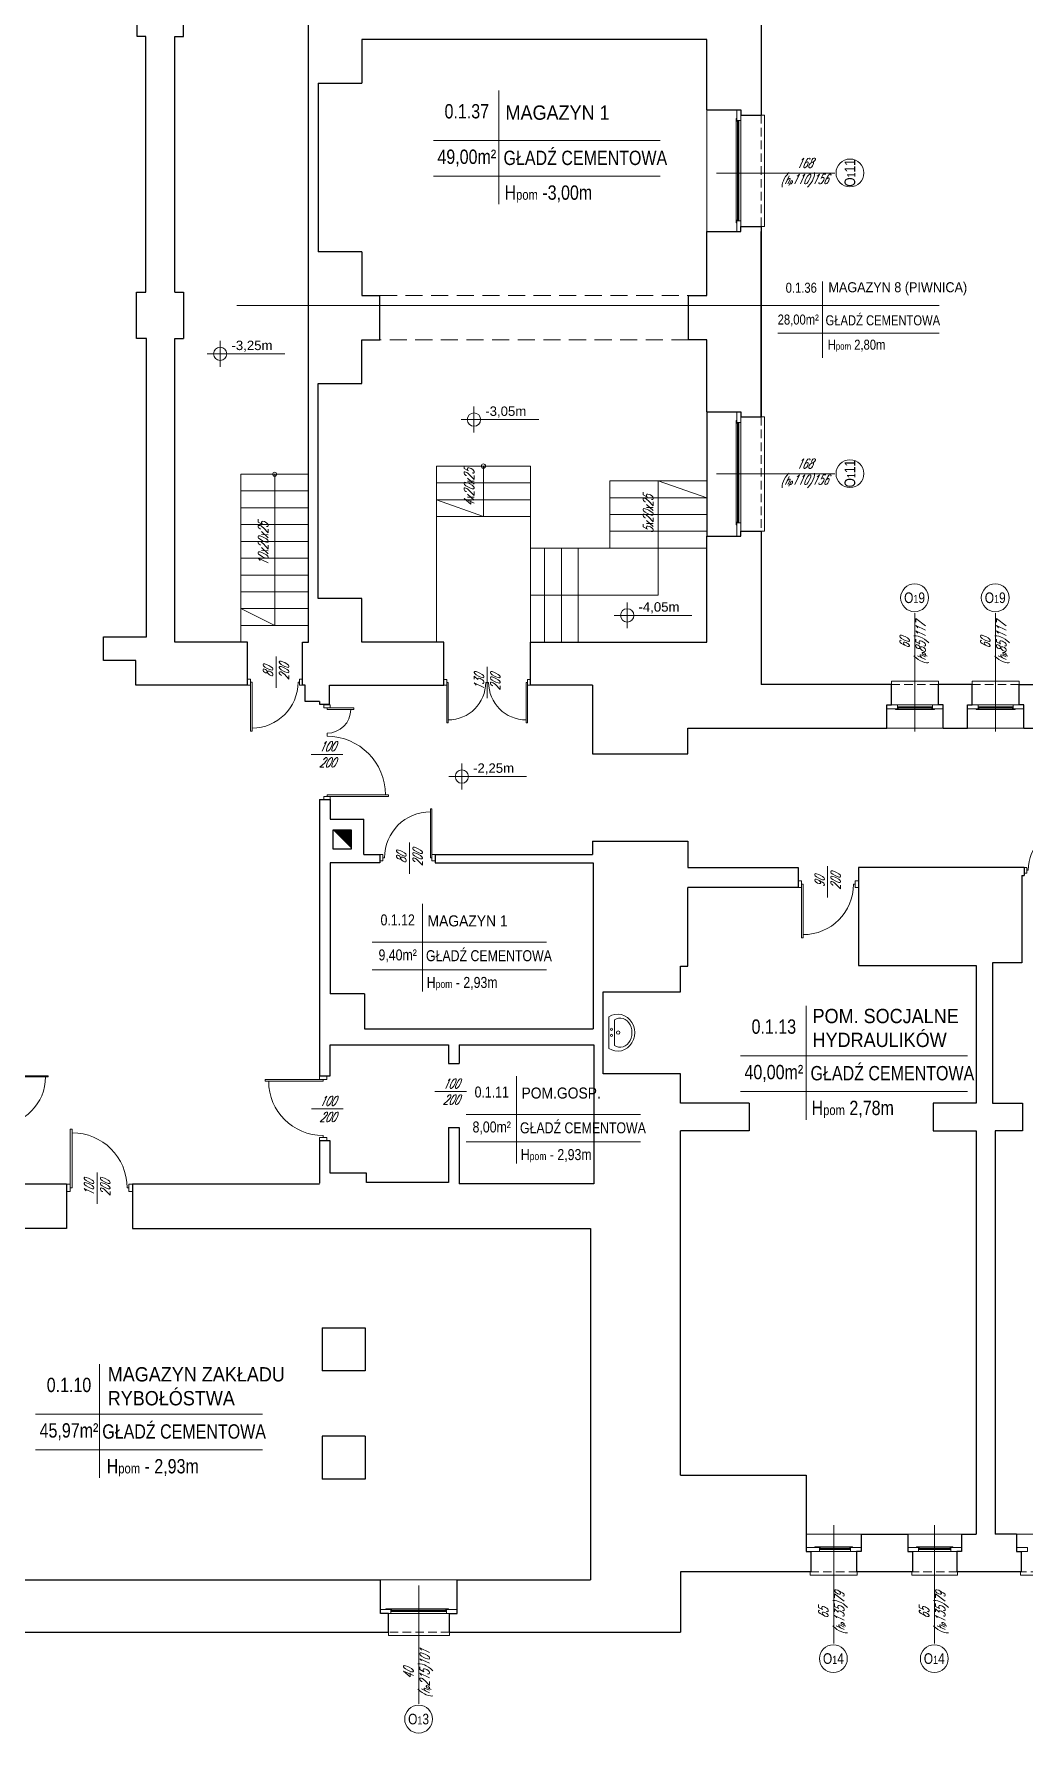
# Model space of a CAD drawing. Header units: millimetres. Extents: x -18485 to 40303, y -22087 to 35064.
# Drawn here: x 12829 to 14301, y 23370 to 25898 of the extents above; entities that cross this region are included whole.
import ezdxf
from ezdxf.enums import TextEntityAlignment as Align

# ---------------------------------------------------------------- set-up
doc = ezdxf.new("R2010")
doc.units = ezdxf.units.MM
doc.linetypes.add('DASHED', pattern=[19.05, 12.7, -6.35])
doc.layers.get('0').update_dxf_attribs({"lineweight": 25})
for name, color, linetype, lineweight in [('-01 parter niski - ściany', 2, 'Continuous', 25), ('01_ściany', 2, 'Continuous', 25), ('03-01_okna', 5, 'Continuous', 15), ('03_drzwi', 1, 'Continuous', 0), ('04-1_widok', 251, 'Continuous', 5), ('04-2_nad', 251, 'DASHED', 5), ('05-03_opis', 10, 'Continuous', 5), ('07_wyposażenie', 253, 'Continuous', 5), ('inw03-02_schody', 6, 'Continuous', 5)]:
    doc.layers.add(name, color=color, linetype=linetype, lineweight=lineweight)
doc.styles.add('arial', font='arial.ttf')
doc.styles.add('ariel', font='arial.ttf', dxfattribs={"width": 0.8})
doc.styles.add('ariel_wym', font='simplex.shx', dxfattribs={"width": 0.65, "oblique": 25})

# ---------------------------------------------------------------- blocks, each defined once
blk = doc.blocks.new('umywal04')
at = {"flags": 128}
for points in [[(0, 0), (-2.4, -4.4), (-3.7, -9.1), (-4.1, -13.9), (-3.5, -18.7), (-1.8, -23.4), (0.7, -27.6), (4.2, -31.3), (8.3, -34.4), (13, -36.6), (18.1, -38), (23.4, -38.5), (28.7, -38), (33.8, -36.6), (38.5, -34.4), (42.6, -31.3), (46.1, -27.6), (48.6, -23.4), (50.3, -18.7), (50.9, -13.9), (50.5, -9.1), (49.2, -4.4), (46.8, 0)], [(4.3, -8.4), (2.7, -11.4), (1.8, -14.6), (1.7, -17.9), (2.3, -21.2), (3.7, -24.3), (5.8, -27.2), (8.5, -29.6), (11.7, -31.6), (15.3, -33.1), (19.3, -34.1), (23.3, -34.4), (27.4, -34.1), (31.3, -33.1), (34.9, -31.6), (38.1, -29.6), (40.8, -27.2), (42.9, -24.3), (44.3, -21.2), (44.9, -17.9), (44.8, -14.6), (43.9, -11.4), (42.3, -8.4)]]:
    blk.add_lwpolyline(points, dxfattribs=at)
for points in [[(0, 0), (46.8, 0)], [(4.3, -8.4), (42.3, -8.4)]]:
    blk.add_lwpolyline(points)
for centre, radius in [((19.3, -4), 1.56), ((23.5, -13.9), 2.54), ((28.3, -4), 1.56)]:
    blk.add_circle(centre, radius)
blk = doc.blocks.new('kota rzutowa')
at = {"ltscale": 0.5}
for p, q in [((-20.6, 0), (102.8, 0)), ((0, -20.6), (0, 20.6))]:
    blk.add_line(p, q, dxfattribs=at)
blk.add_circle((0, 0), 10.6, dxfattribs=at)
at = {"ltscale": 0.5, "style": 'arial'}
blk.add_attdef('POZ._POSADKI_WYKOŃCZONWJ', text='', height=15, dxfattribs=at).set_placement((17.9, 1.4), align=Align.BOTTOM_LEFT)
blk.add_attdef('POZ._POSADZKI_KONSTRUKCJA', text='', height=15, dxfattribs=at).set_placement((17, -5), align=Align.TOP_LEFT)
blk = doc.blocks.new('*U71')
blk.add_line((0, -0.375), (0, -0.4))
blk.add_lwpolyline([(0, 0.4), (0, 0.375), (-0.8, 0.375), (-0.8, 0.4), (-0.05, 0.4), (0.05, 0.4), (0.05, 0.45), (-0.05, 0.45), (-0.05, 0.4)])
at = {"ltscale": 0.8}
blk.add_lwpolyline([(-0.05, -0.4), (-0.05, -0.45), (0.05, -0.45), (0.05, -0.4)], close=True, dxfattribs=at)
blk.add_arc((0, 0.375), 0.75, 180, 270)
blk = doc.blocks.new('*U73')
for p, q in [((0, -0.25), (0, -0.3)), ((0, -0.675), (0, -0.7))]:
    blk.add_line(p, q)
for points in [[(0, 0.7), (0, 0.675), (0.975, 0.675), (0.975, 0.7), (0.05, 0.7), (-0.05, 0.7), (-0.05, 0.75), (0.05, 0.75), (0.05, 0.7)], [(0, -0.7), (0, -0.675), (0.425, -0.675), (0.425, -0.7), (0.05, -0.7), (-0.05, -0.7), (-0.05, -0.75), (0.05, -0.75), (0.05, -0.7)]]:
    blk.add_lwpolyline(points)
for centre, radius, start, end in [((0, 0.675), 0.925, 270, 0), ((0, -0.675), 0.375, 0, 90)]:
    blk.add_arc(centre, radius, start, end)
blk = doc.blocks.new('*U68')
blk.add_line((0, 0.375), (0, 0.4))
at = {"ltscale": 0.8}
blk.add_lwpolyline([(-0.05, 0.4), (-0.05, 0.45), (0.05, 0.45), (0.05, 0.4)], close=True, dxfattribs=at)
blk.add_lwpolyline([(0, -0.4), (0, -0.375), (-0.8, -0.375), (-0.8, -0.4), (-0.05, -0.4), (0.05, -0.4), (0.05, -0.45), (-0.05, -0.45), (-0.05, -0.4)])
blk.add_arc((0, -0.375), 0.75, 90, 180)
blk = doc.blocks.new('*U72')
for p, q in [((0, 0.675), (0, 0.7)), ((0, 0.25), (0, 0.3))]:
    blk.add_line(p, q)
for points in [[(0, 0.7), (0, 0.675), (0.425, 0.675), (0.425, 0.7), (0.05, 0.7), (-0.05, 0.7), (-0.05, 0.75), (0.05, 0.75), (0.05, 0.7)], [(0, -0.7), (0, -0.675), (0.975, -0.675), (0.975, -0.7), (0.05, -0.7), (-0.05, -0.7), (-0.05, -0.75), (0.05, -0.75), (0.05, -0.7)]]:
    blk.add_lwpolyline(points)
for centre, radius, start, end in [((0, 0.675), 0.375, 270, 360), ((0, -0.675), 0.925, 360, 90)]:
    blk.add_arc(centre, radius, start, end)
blk = doc.blocks.new('*U74')
blk.add_line((0, -0.375), (0, -0.4))
blk.add_lwpolyline([(0, 0.4), (0, 0.375), (0.8, 0.375), (0.8, 0.4), (0.05, 0.4), (-0.05, 0.4), (-0.05, 0.45), (0.05, 0.45), (0.05, 0.4)])
at = {"ltscale": 0.8}
blk.add_lwpolyline([(0.05, -0.4), (0.05, -0.45), (-0.05, -0.45), (-0.05, -0.4)], close=True, dxfattribs=at)
blk.add_arc((0, 0.375), 0.75, 270, 360)
blk = doc.blocks.new('*U57')
for p, q in [((0, -0.025), (0, 0.025)), ((0, -0.675), (0, -0.7))]:
    blk.add_line(p, q)
for points in [[(0, 0.7), (0, 0.675), (0.7, 0.675), (0.7, 0.7), (0.05, 0.7), (-0.05, 0.7), (-0.05, 0.75), (0.05, 0.75), (0.05, 0.7)], [(0, -0.7), (0, -0.675), (0.7, -0.675), (0.7, -0.7), (0.05, -0.7), (-0.05, -0.7), (-0.05, -0.75), (0.05, -0.75), (0.05, -0.7)]]:
    blk.add_lwpolyline(points)
for centre, start, end in [((0, 0.675), 270, 0), ((0, -0.675), 0, 90)]:
    blk.add_arc(centre, 0.65, start, end)

msp = doc.modelspace()

# ---------------------------------------------------------------- hatches: boundary and pattern name
at = {"layer": '01_ściany'}
msp.add_hatch(color=256, dxfattribs=at).paths.add_polyline_path([(13300.9, 24685.7), (13300.9, 24713.7), (13272.9, 24713.7)])

# ---------------------------------------------------------------- linework, layer by layer
at = {"layer": '-01 parter niski - ściany'}
for p, q in [((13237.1, 24993.1), (13237.1, 26402.1)), ((13910.1, 26343.5), (13910.1, 25777.5)), ((12982.1, 25894.1), (12982.1, 25962.1)), ((13051.1, 25894.1), (13051.1, 25962.1)), ((12995.1, 25894.1), (12982.1, 25894.1)), ((12995.1, 25514.1), (12995.1, 25894.1)), ((13038.1, 25514.1), (13038.1, 25894.1)), ((13038.1, 25894.1), (13051.1, 25894.1)), ((13829.1, 25890), (13316.1, 25890)), ((13316.1, 25890), (13316.1, 25825.1)), ((13829.1, 25785.1), (13829.1, 25890)), ((13251.1, 25825.1), (13316.1, 25825.1)), ((13251.1, 25825.1), (13251.1, 25574.1)), ((13829.1, 25785.1), (13880.1, 25785.1)), ((13880.1, 25785.1), (13880.1, 25777.5)), ((13880.1, 25777.5), (13910.1, 25777.5)), ((13880.1, 25604.1), (13880.1, 25611.7)), ((13880.1, 25611.7), (13910.1, 25611.7)), ((13910.1, 25611.7), (13910.1, 25328.4)), ((13829.1, 25509.1), (13829.1, 25604.1)), ((13829.1, 25604.1), (13880.1, 25604.1)), ((13910.1, 25328.4), (13910.1, 25604.1)), ((13316.1, 25574.1), (13251.1, 25574.1)), ((13316.1, 25574.1), (13316.1, 25509.1)), ((12981.1, 25445.1), (12981.1, 25514.1)), ((12981.1, 25514.1), (12995.1, 25514.1)), ((13038.1, 25514.1), (13051.1, 25514.1)), ((13051.1, 25514.1), (13051.1, 25445.1)), ((13316.1, 25509.1), (13343.1, 25509.1)), ((13343.1, 25443.1), (13343.1, 25509.1)), ((13802.1, 25443.1), (13802.1, 25509.1)), ((13802.1, 25509.1), (13829.1, 25509.1)), ((12996.1, 25445.1), (12981.1, 25445.1)), ((12996.1, 25001.1), (12996.1, 25445.1)), ((13038.1, 24993.1), (13038.1, 25445.1)), ((13038.1, 25445.1), (13051.1, 25445.1)), ((13316.1, 25378.1), (13316.1, 25443.1)), ((13316.1, 25443.1), (13343.1, 25443.1)), ((13829.1, 25443.1), (13802.1, 25443.1)), ((13829.1, 25336.1), (13829.1, 25443.1)), ((13251.1, 25058.1), (13251.1, 25378.1)), ((13251.1, 25378.1), (13316.1, 25378.1)), ((13829.1, 25336.1), (13829.1, 25151.1)), ((13829.1, 25336.1), (13880.1, 25336.1)), ((13880.1, 25336.1), (13880.1, 25328.4)), ((13880.1, 25328.4), (13910.1, 25328.4)), ((13880.1, 25150.8), (13880.1, 25158.4)), ((13880.1, 25158.4), (13910.1, 25158.4)), ((13910.1, 25158.4), (13910.1, 24930.1)), ((13829.1, 24993.1), (13829.1, 25151.1)), ((13829.1, 25150.8), (13880.1, 25150.8)), ((13316.1, 25058.1), (13251.1, 25058.1)), ((13316.1, 24993.1), (13316.1, 25058.1)), ((12932.1, 24966.1), (12932.1, 25001.1)), ((12932.1, 25001.1), (12996.1, 25001.1)), ((13146.1, 24993.1), (13038.1, 24993.1)), ((13146.1, 24993.1), (13136.1, 24993.1)), ((13146.1, 24929.1), (13146.1, 24993.1)), ((13228.1, 24929.1), (13228.1, 24993.1)), ((13228.1, 24993.1), (13237.1, 24993.1)), ((13438.1, 24993.1), (13316.1, 24993.1)), ((13438.1, 24929.1), (13438.1, 24993.1)), ((13567.1, 24929.1), (13567.1, 24993.1)), ((13567.1, 24993.1), (13829.1, 24993.1)), ((12980.1, 24966.1), (12932.1, 24966.1)), ((12980.1, 24929.1), (12980.1, 24966.1)), ((13146.1, 24929.1), (12980.1, 24929.1)), ((13232.1, 24929.1), (13228.1, 24929.1)), ((13232.1, 24905.1), (13232.1, 24929.1)), ((13268.1, 24901.1), (13268.1, 24929.1)), ((13268.1, 24929.1), (13438.1, 24929.1)), ((13659.1, 24929.1), (13567.1, 24929.1)), ((13659.1, 24929.1), (13659.1, 24827.1)), ((14103.9, 24930.1), (13910.1, 24930.1)), ((14103.9, 24900.1), (14103.9, 24930.1)), ((14173.9, 24900.1), (14173.9, 24930.1)), ((14223.9, 24930.1), (14173.9, 24930.1)), ((14223.9, 24900.1), (14223.9, 24930.1)), ((14293.9, 24900.1), (14293.9, 24930.1)), ((14293.9, 24930.1), (14886.9, 24930.1)), ((13253.1, 24905.1), (13232.1, 24905.1)), ((13253.1, 24905.1), (13253.1, 24901.1)), ((13253.1, 24901.1), (13268.1, 24901.1)), ((14096.9, 24865.1), (14096.9, 24900.1)), ((14096.9, 24900.1), (14103.9, 24900.1)), ((14180.9, 24900.1), (14173.9, 24900.1)), ((14180.9, 24865.1), (14180.9, 24900.1)), ((14216.9, 24865.1), (14216.9, 24900.1)), ((14216.9, 24900.1), (14223.9, 24900.1)), ((14300.9, 24900.1), (14293.9, 24900.1)), ((14300.9, 24865.1), (14300.9, 24900.1)), ((13801.1, 24827.1), (13801.1, 24865.1)), ((13801.1, 24865.1), (14096.9, 24865.1)), ((14180.9, 24865.1), (14216.9, 24865.1)), ((14300.9, 24865.1), (14580.9, 24865.1)), ((13659.1, 24827.1), (13801.1, 24827.1)), ((13253.1, 24759.1), (13253.1, 24348.1)), ((13253.1, 24759.1), (13269.1, 24759.1)), ((13269.1, 24759.1), (13269.1, 24730.1)), ((13269.1, 24730.1), (13319.1, 24730.1)), ((13319.1, 24677.1), (13319.1, 24730.1)), ((13659.1, 24697.1), (13801.1, 24697.1)), ((13659.1, 24697.1), (13659.1, 24677.1)), ((13801.1, 24697.1), (13801.1, 24658.1)), ((13319.1, 24677.1), (13343.1, 24677.1)), ((13343.1, 24677.1), (13343.1, 24665.1)), ((13425.1, 24677.1), (13659.1, 24677.1)), ((13425.1, 24677.1), (13425.1, 24665.1)), ((13269.1, 24665.1), (13269.1, 24470.1)), ((13320.1, 24665.1), (13269.1, 24665.1)), ((13343.1, 24665.1), (13320.1, 24665.1)), ((13425.1, 24665.1), (13660.1, 24665.1)), ((13660.1, 24665.1), (13660.1, 24418.1)), ((13801.1, 24658.1), (13965.1, 24658.1)), ((13965.1, 24658.1), (13965.1, 24628.1)), ((14301.1, 24658.1), (14055.1, 24658.1)), ((14055.1, 24658.1), (14055.1, 24512.1)), ((14298.1, 24646.1), (14298.1, 24516.1)), ((14298.1, 24646.1), (14301.1, 24646.1)), ((14301.1, 24658.1), (14301.1, 24646.1)), ((13801.1, 24511.1), (13801.1, 24628.1)), ((13965.1, 24628.1), (13801.1, 24628.1)), ((13790.1, 24473.1), (13790.1, 24511.1)), ((13790.1, 24511.1), (13801.1, 24511.1)), ((14055.1, 24512.1), (14230.1, 24512.1)), ((14230.1, 24512.1), (14230.1, 24307.1)), ((14298.1, 24516.1), (14254.1, 24516.1)), ((14254.1, 24516.1), (14254.1, 24307.1)), ((13320.1, 24470.1), (13269.1, 24470.1)), ((13320.1, 24470.1), (13320.1, 24418.1)), ((13675.1, 24351.1), (13675.1, 24473.1)), ((13675.1, 24473.1), (13790.1, 24473.1)), ((13269.1, 24348.1), (13269.1, 24394.1)), ((13269.1, 24394.1), (13445.1, 24394.1)), ((13320.1, 24418.1), (13660.1, 24418.1)), ((13445.1, 24394.1), (13445.1, 24366.1)), ((13461.1, 24394.1), (13461.1, 24366.1)), ((13461.1, 24394.1), (13661.1, 24394.1)), ((13661.1, 24394.1), (13661.1, 24187.1)), ((13253.1, 24348.1), (13269.1, 24348.1)), ((13445.1, 24366.1), (13461.1, 24366.1)), ((13790.1, 24351.1), (13675.1, 24351.1)), ((13790.1, 24307.1), (13790.1, 24351.1)), ((13892.1, 24307.1), (13790.1, 24307.1)), ((13892.1, 24307.1), (13892.1, 24266.1)), ((14230.1, 24307.1), (14166.1, 24307.1)), ((14166.1, 24307.1), (14166.1, 24266.1)), ((14254.1, 24307.1), (14299.1, 24307.1)), ((14299.1, 24307.1), (14299.1, 24266.1)), ((13445.1, 24271.1), (13461.1, 24271.1)), ((13445.1, 24271.1), (13445.1, 24189.1)), ((13461.1, 24271.1), (13461.1, 24187.1)), ((13269.1, 24251.1), (13253.1, 24251.1)), ((13253.1, 24251.1), (13253.1, 24188.1)), ((13269.1, 24203.1), (13269.1, 24251.1)), ((13892.1, 24266.1), (13790.1, 24266.1)), ((13790.1, 23754.1), (13790.1, 24266.1)), ((14166.1, 24266.1), (14230.1, 24266.1)), ((14230.1, 24266.1), (14230.1, 23666.1)), ((14299.1, 24266.1), (14258.1, 24266.1)), ((14258.1, 24266.1), (14258.1, 23666.1)), ((13323.1, 24203.1), (13269.1, 24203.1)), ((13323.1, 24189.1), (13323.1, 24203.1)), ((12778.1, 24187.1), (12877.1, 24187.1)), ((12877.1, 24187.1), (12877.1, 24121.1)), ((12975.1, 24187.1), (13253.1, 24187.1)), ((12975.1, 24187.1), (12975.1, 24121.1)), ((13445.1, 24189.1), (13323.1, 24189.1)), ((13661.1, 24187.1), (13461.1, 24187.1)), ((12877.1, 24121.1), (12777.1, 24121.1)), ((12975.1, 24121.1), (13656.1, 24121.1)), ((13656.1, 24121.1), (13656.1, 23598.1)), ((13257.1, 23973.1), (13321.1, 23973.1)), ((13257.1, 23973.1), (13257.1, 23909.1)), ((13257.1, 23973.1), (13321.1, 23973.1)), ((13321.1, 23973.1), (13321.1, 23909.1)), ((13321.1, 23909.1), (13257.1, 23909.1)), ((13321.1, 23812.1), (13257.1, 23812.1)), ((13257.1, 23812.1), (13257.1, 23748.1)), ((13321.1, 23812.1), (13321.1, 23748.1)), ((13321.1, 23748.1), (13257.1, 23748.1)), ((13790.1, 23754.1), (13977.1, 23754.1)), ((13977.1, 23754.1), (13977.1, 23664.1)), ((13977.1, 23666.1), (13977.1, 23640.1)), ((14059.1, 23666.1), (14128.1, 23666.1)), ((14059.1, 23666.1), (14059.1, 23640.1)), ((14128.1, 23666.1), (14128.1, 23640.1)), ((14208.1, 23666.1), (14230.1, 23666.1)), ((14208.1, 23666.1), (14208.1, 23640.1)), ((14290.1, 23666.1), (14258.1, 23666.1)), ((14290.1, 23666.1), (14290.1, 23640.1)), ((13977.1, 23640.1), (13984.1, 23640.1)), ((13984.1, 23640.1), (13984.1, 23610.1)), ((14052.1, 23640.1), (14052.1, 23610.1)), ((14059.1, 23640.1), (14052.1, 23640.1)), ((14128.1, 23640.1), (14135.1, 23640.1)), ((14135.1, 23640.1), (14135.1, 23610.1)), ((14201.1, 23640.1), (14201.1, 23610.1)), ((14208.1, 23640.1), (14201.1, 23640.1)), ((14290.1, 23640.1), (14297.1, 23640.1)), ((14297.1, 23640.1), (14297.1, 23610.1)), ((13984.1, 23610.1), (13790.1, 23610.1)), ((13790.1, 23610.1), (13790.1, 23520.1)), ((14135.1, 23610.1), (14052.1, 23610.1)), ((14297.1, 23610.1), (14201.1, 23610.1)), ((12779.1, 23598.1), (13344.1, 23598.1)), ((13344.1, 23548.1), (13344.1, 23598.1)), ((13458.1, 23598.1), (13656.1, 23598.1)), ((13458.1, 23548.1), (13458.1, 23598.1)), ((13355.6, 23548.1), (13344.1, 23548.1)), ((13355.6, 23520.1), (13355.6, 23548.1)), ((13446.6, 23520.1), (13446.6, 23548.1)), ((13446.6, 23548.1), (13458.1, 23548.1)), ((12689.6, 23520.1), (13355.6, 23520.1)), ((13446.6, 23520.1), (13790.1, 23520.1))]:
    msp.add_line(p, q, dxfattribs=at)
at = {"layer": '01_ściany'}
msp.add_lwpolyline([(13300.9, 24713.7), (13272.9, 24713.7), (13272.9, 24685.7), (13300.9, 24685.7)], close=True, dxfattribs=at)
at = {"layer": '03-01_okna', "linetype": 'Continuous', "lineweight": 0}
for p, q in [((13873.1, 25768.1), (13877.1, 25768.1)), ((13875.1, 25768.1), (13875.1, 25621.1)), ((13875.6, 25768.1), (13875.6, 25621.1)), ((13877.1, 25769.1), (13877.1, 25620.1)), ((13880.1, 25620.1), (13880.1, 25769.1)), ((13910.1, 25777.5), (13915.1, 25777.5)), ((13915.1, 25777.5), (13915.1, 25611.7)), ((13873.1, 25621.1), (13877.1, 25621.1)), ((13910.1, 25611.7), (13915.1, 25611.7)), ((13873.1, 25319.1), (13877.1, 25319.1)), ((13875.1, 25319.1), (13875.1, 25171.6)), ((13875.6, 25319.1), (13875.6, 25171.6)), ((13877.1, 25320.1), (13877.1, 25170.6)), ((13880.1, 25170.6), (13880.1, 25320.1)), ((13910.1, 25328.4), (13915.1, 25328.4)), ((13915.1, 25328.4), (13915.1, 25158.4)), ((13873.1, 25171.6), (13877.1, 25171.6)), ((13910.1, 25158.4), (13915.1, 25158.4)), ((14103.9, 24930.1), (14103.9, 24935.1)), ((14103.9, 24935.1), (14173.9, 24935.1)), ((14173.9, 24930.1), (14173.9, 24935.1)), ((14223.9, 24935.1), (14293.9, 24935.1)), ((14223.9, 24930.1), (14223.9, 24935.1)), ((14293.9, 24930.1), (14293.9, 24935.1)), ((14164.9, 24900.1), (14112.9, 24900.1)), ((14284.9, 24900.1), (14232.9, 24900.1)), ((14112.9, 24897.1), (14164.9, 24897.1)), ((14113.9, 24893.1), (14113.9, 24897.1)), ((14113.9, 24895.6), (14163.9, 24895.6)), ((14113.9, 24895.1), (14163.9, 24895.1)), ((14163.9, 24893.1), (14163.9, 24897.1)), ((14232.9, 24897.1), (14284.9, 24897.1)), ((14233.9, 24893.1), (14233.9, 24897.1)), ((14233.9, 24895.6), (14283.9, 24895.6)), ((14233.9, 24895.1), (14283.9, 24895.1)), ((14283.9, 24893.1), (14283.9, 24897.1)), ((14043.1, 23643.1), (13997.1, 23643.1)), ((13997.1, 23640.1), (14043.1, 23640.1)), ((13998.1, 23647.1), (13998.1, 23643.1)), ((14042.1, 23645.1), (13998.1, 23645.1)), ((14042.1, 23644.6), (13998.1, 23644.6)), ((14042.1, 23647.1), (14042.1, 23643.1)), ((14192.1, 23643.1), (14144.1, 23643.1)), ((14144.1, 23640.1), (14192.1, 23640.1)), ((14145.1, 23647.1), (14145.1, 23643.1)), ((14191.1, 23645.1), (14145.1, 23645.1)), ((14191.1, 23644.6), (14145.1, 23644.6)), ((14191.1, 23647.1), (14191.1, 23643.1)), ((13983.1, 23610.1), (13983.1, 23605.1)), ((14053.1, 23610.1), (14053.1, 23605.1)), ((14134.1, 23610.1), (14134.1, 23605.1)), ((14202.1, 23610.1), (14202.1, 23605.1)), ((14296.1, 23610.1), (14296.1, 23605.1)), ((14053.1, 23605.1), (13983.1, 23605.1)), ((14202.1, 23605.1), (14134.1, 23605.1)), ((14362.1, 23605.1), (14296.1, 23605.1)), ((13442.1, 23551.1), (13359.1, 23551.1)), ((13359.1, 23548.1), (13442.1, 23548.1)), ((13360.1, 23555.1), (13360.1, 23551.1)), ((13441.1, 23553.1), (13360.1, 23553.1)), ((13441.1, 23552.6), (13360.1, 23552.6)), ((13441.1, 23555.1), (13441.1, 23551.1)), ((13355.6, 23520.1), (13355.6, 23515.1)), ((13446.6, 23515.1), (13355.6, 23515.1)), ((13446.6, 23520.1), (13446.6, 23515.1))]:
    msp.add_line(p, q, dxfattribs=at)
at = {"layer": '03-01_okna', "linetype": 'DASHED'}
for p, q in [((13910.1, 25777.5), (13910.1, 25611.7)), ((13910.1, 25328.4), (13910.1, 25158.4)), ((14103.9, 24930.1), (14173.9, 24930.1)), ((14223.9, 24930.1), (14293.9, 24930.1)), ((14053.1, 23610.1), (13983.1, 23610.1)), ((14202.1, 23610.1), (14134.1, 23610.1)), ((14362.1, 23610.1), (14296.1, 23610.1)), ((13446.6, 23520.1), (13355.6, 23520.1))]:
    msp.add_line(p, q, dxfattribs=at)
at = {"layer": '03-01_okna', "linetype": 'Continuous', "lineweight": 0}
for points in [[(13874.1, 25769.1), (13874.1, 25785.1), (13880.1, 25785.1), (13880.1, 25769.1)], [(13874.1, 25604.1), (13874.1, 25620.1), (13880.1, 25620.1), (13880.1, 25604.1)], [(13874.1, 25320.1), (13874.1, 25336.1), (13880.1, 25336.1), (13880.1, 25320.1)], [(13874.1, 25150.8), (13874.1, 25170.6), (13880.1, 25170.6), (13880.1, 25150.8)], [(14112.9, 24894.1), (14096.9, 24894.1), (14096.9, 24900.1), (14112.9, 24900.1)], [(14180.9, 24894.1), (14164.9, 24894.1), (14164.9, 24900.1), (14180.9, 24900.1)], [(14232.9, 24894.1), (14216.9, 24894.1), (14216.9, 24900.1), (14232.9, 24900.1)], [(14300.9, 24894.1), (14284.9, 24894.1), (14284.9, 24900.1), (14300.9, 24900.1)], [(13977.1, 23646.1), (13997.1, 23646.1), (13997.1, 23640.1), (13977.1, 23640.1)], [(14043.1, 23646.1), (14059.1, 23646.1), (14059.1, 23640.1), (14043.1, 23640.1)], [(14128.1, 23646.1), (14144.1, 23646.1), (14144.1, 23640.1), (14128.1, 23640.1)], [(14192.1, 23646.1), (14208.1, 23646.1), (14208.1, 23640.1), (14192.1, 23640.1)], [(14290.1, 23646.1), (14306.1, 23646.1), (14306.1, 23640.1), (14290.1, 23640.1)], [(13344.1, 23554.1), (13359.1, 23554.1), (13359.1, 23548.1), (13344.1, 23548.1)], [(13442.1, 23554.1), (13458.1, 23554.1), (13458.1, 23548.1), (13442.1, 23548.1)]]:
    msp.add_lwpolyline(points, close=True, dxfattribs=at)
for points in [[(13874.1, 25772.1), (13873.1, 25772.1), (13873.1, 25617.1), (13874.1, 25617.1)], [(13874.1, 25323.1), (13873.1, 25323.1), (13873.1, 25167.6), (13874.1, 25167.6)], [(14109.9, 24894.1), (14109.9, 24893.1), (14167.9, 24893.1), (14167.9, 24894.1)], [(14229.9, 24894.1), (14229.9, 24893.1), (14287.9, 24893.1), (14287.9, 24894.1)], [(14046.1, 23646.1), (14046.1, 23647.1), (13990.1, 23647.1), (13990.1, 23646.1)], [(14195.1, 23646.1), (14195.1, 23647.1), (14141.1, 23647.1), (14141.1, 23646.1)], [(13445.1, 23554.1), (13445.1, 23555.1), (13352.1, 23555.1), (13352.1, 23554.1)]]:
    msp.add_lwpolyline(points, dxfattribs=at)
at = {"layer": '04-1_widok'}
for p, q in [((13829.1, 25604.1), (13829.1, 25785.1)), ((13829.1, 25151.3), (13829.1, 25336.1)), ((14180.9, 24865.1), (14096.9, 24865.1)), ((14300.9, 24865.1), (14216.9, 24865.1)), ((13977.1, 23666.1), (14059.1, 23666.1)), ((14128.1, 23666.1), (14208.1, 23666.1)), ((14290.1, 23666.1), (14368.1, 23666.1)), ((13344.1, 23598.1), (13458.1, 23598.1))]:
    msp.add_line(p, q, dxfattribs=at)
at = {"layer": '04-2_nad', "ltscale": 2}
for p, q in [((13343.1, 25509.1), (13802.1, 25509.1)), ((13802.1, 25443.1), (13343.1, 25443.1))]:
    msp.add_line(p, q, dxfattribs=at)
at = {"layer": '05-03_opis'}
for p, q in [((13520.2, 25813.9), (13520.2, 25644.6)), ((13422.7, 25739.7), (13760.1, 25739.7)), ((13422.7, 25686.6), (13760.1, 25686.6)), ((14001.3, 25529.7), (14001.3, 25416.4)), ((13130.2, 25494.2), (14174.8, 25494.2)), ((13935.1, 25453), (14174.8, 25453)), ((13406.4, 24603.7), (13406.4, 24473.5)), ((13331.4, 24546.7), (13591, 24546.7)), ((13331.4, 24505.8), (13591, 24505.8)), ((13976.9, 24452), (13976.9, 24282.7)), ((13879.4, 24377.9), (14216.8, 24377.9)), ((13546.3, 24347.6), (13546.3, 24217.4)), ((13879.4, 24324.8), (14216.8, 24324.8)), ((13471.3, 24290.6), (13730.8, 24290.6)), ((13471.3, 24249.7), (13730.8, 24249.7)), ((12925.8, 23919), (12925.8, 23749.7)), ((12831, 23844.8), (13168.4, 23844.8)), ((12831, 23791.7), (13168.4, 23791.7))]:
    msp.add_line(p, q, dxfattribs=at)
at = {"layer": '05-03_opis', "lineweight": 0}
for p, q in [((13843.5, 25690.8), (14019.5, 25690.8)), ((13843.5, 25243.4), (14019.5, 25243.4)), ((14138.8, 24860.5), (14138.8, 25036.5)), ((14258.8, 24860.5), (14258.8, 25036.5)), ((13188.6, 24925.5), (13188.6, 24972.1)), ((13502.6, 24910.1), (13502.6, 24956.6)), ((13288.1, 24826.2), (13240.9, 24826.2)), ((13387.1, 24648.6), (13387.1, 24695.2)), ((14009, 24613.5), (14009, 24660)), ((13472.1, 24324.5), (13424.9, 24324.5)), ((13288.6, 24298.7), (13241.4, 24298.7)), ((12922.5, 24157.6), (12922.5, 24204.1)), ((14018.1, 23679.6), (14018.1, 23503.6)), ((14168.1, 23679.6), (14168.1, 23503.6)), ((13401.1, 23589.6), (13401.1, 23413.6))]:
    msp.add_line(p, q, dxfattribs=at)
for centre in [(14042.2, 25691.3), (14042.2, 25243.9), (14138.3, 25059.2), (14258.3, 25059.2), (14017.6, 23480.9), (14167.6, 23480.9), (13400.6, 23390.9)]:
    msp.add_circle(centre, 20.7, dxfattribs=at)
at = {"layer": 'inw03-02_schody'}
for p, q in [((13500.3, 25255.1), (13427.1, 25255.1)), ((13427.1, 25255.1), (13427.1, 24993.1)), ((13497.1, 25255.1), (13497.1, 25180.1)), ((13567.1, 25255.1), (13500.3, 25255.1)), ((13567.1, 24993.1), (13567.1, 25255.1)), ((13136.1, 24993.1), (13136.1, 25243.1)), ((13136.1, 25243.1), (13189.5, 25243.1)), ((13186.6, 25243.1), (13186.6, 25018.1)), ((13189.5, 25243.1), (13237.1, 25243.1)), ((13567.1, 25230.1), (13427.1, 25230.1)), ((13829.1, 25233.1), (13685.1, 25233.1)), ((13685.1, 25233.1), (13685.1, 25133.1)), ((13757.1, 25233.1), (13757.1, 25063.1)), ((13757.1, 25233.1), (13829.1, 25208.1)), ((13136.1, 25218.1), (13237.1, 25218.1)), ((13567.1, 25205.1), (13427.1, 25205.1)), ((13497.1, 25180.1), (13427.1, 25205.1)), ((13829.1, 25208.1), (13685.1, 25208.1)), ((13136.1, 25193.1), (13237.1, 25193.1)), ((13567.1, 25180.1), (13427.1, 25180.1)), ((13829.1, 25183.1), (13685.1, 25183.1)), ((13136.1, 25168.1), (13237.1, 25168.1)), ((13829.1, 25158.1), (13685.1, 25158.1)), ((13136.1, 25143.1), (13237.1, 25143.1)), ((13685.1, 25133.1), (13567.1, 25133.1)), ((13588.1, 25133.1), (13588.1, 24993.1)), ((13613.1, 25133.1), (13613.1, 24993.1)), ((13638.1, 25133.1), (13638.1, 24993.1)), ((13829.1, 25133.1), (13685.1, 25133.1)), ((13136.1, 25118.1), (13237.1, 25118.1)), ((13136.1, 25093.1), (13237.1, 25093.1)), ((13136.1, 25068.1), (13237.1, 25068.1)), ((13567.1, 25063.1), (13757.1, 25063.1)), ((13136.1, 25043.1), (13237.1, 25043.1)), ((13186.6, 25018.1), (13136.1, 25043.1)), ((13136.1, 25018.1), (13237.1, 25018.1))]:
    msp.add_line(p, q, dxfattribs=at)
for centre, radius in [((13497.1, 25255.1), 3.21), ((13186.6, 25243.1), 2.93)]:
    msp.add_circle(centre, radius, dxfattribs=at)

# ---------------------------------------------------------------- block references
at = {"layer": '03_drzwi'}
for name, p, xscale, yscale, zscale, rotation in [('*U71', (13187.1, 24933.6), 91.11111111108767, 91.11111111108767, 91.11111111108637, 90), ('*U57', (13502.6, 24933.4), -86.00000231564263, 86.00000231564263, 86.00000231564347, 89.99999999997826), ('*U68', (13384.1, 24672.5), -91.11111111108767, 91.11111111108767, 91.11111111108637, 90), ('*U68', (14339.1, 24653.9), -84.44444444441615, 84.44444444441615, 84.44444444441777, 90), ('*U74', (14010.1, 24633.1), -99.9999999999709, 99.9999999999709, 99.99999999996952, 90), ('*U68', (13258.5, 24299.6), -107.7777777777446, 107.7777777777446, 107.7777777777445, 180), ('*U71', (12926.1, 24181.6), -108.8888888888578, 108.8888888888578, 108.8888888888593, 90)]:
    msp.add_blockref(name, p, dxfattribs=dict(at, xscale=xscale, yscale=yscale, zscale=zscale, rotation=rotation))
for name, p, xscale, yscale, zscale in [('*U72', (13264.4, 24829.6), 93.99134599698118, 93.99134599697936, 93.99134599698118), ('*U73', (12774.2, 24294.1), 77.33333333332484, 77.33333333332484, 77.33333333332484)]:
    msp.add_blockref(name, p, dxfattribs=dict(at, xscale=xscale, yscale=yscale, zscale=zscale))
at = {"layer": '05-03_opis', "xscale": 0.9359999999996944, "yscale": 0.9360000000015134, "zscale": 0.9359999999996944}
for p, values in [((13105.5, 25422.2), {'POZ._POSADKI_WYKOŃCZONWJ': '-3,25m'}), ((13483, 25324.3), {'POZ._POSADKI_WYKOŃCZONWJ': '-3,05m'}), ((13710.9, 25033.1), {'POZ._POSADKI_WYKOŃCZONWJ': '-4,05m'}), ((13464.9, 24793.3), {'POZ._POSADKI_WYKOŃCZONWJ': '-2,25m'})]:
    msp.add_blockref('kota rzutowa', p, dxfattribs=at).add_auto_attribs(values)
at = {"layer": '07_wyposażenie', "ltscale": 2, "rotation": 90}
msp.add_blockref('umywal04', (13683.5, 24388.9), dxfattribs=at)

# ---------------------------------------------------------------- texts
at = {"layer": '05-03_opis', "color": 1, "insert": (13472.3, 25782.9), "char_height": 21.315, "width": 99.111, "attachment_point": 5, "style": 'ariel'}
msp.add_mtext('{\\fArial|b0|i0|c238|p34;0.1.37}', dxfattribs=at)
at = {"layer": '05-03_opis', "style": 'ariel'}
for s, insert, char_height, width, attachment_point in [('\\W0.9;{\\fArial|b0|i0|c238|p34;MAGAZYN 1}', (13529.9, 25780.9), 21.315, 376.293, 4), ('{\\fArial|b0|i0|c238|p34;49,00m²}', (13472.3, 25713.4), 21.315, 99.11, 5), ('{\\fArial|b0|i0|c238|p34;GŁADŹ CEMENTOWA}', (13526.9, 25713.6), 21.315, 293.738, 4), ('{\\fArial|b0|i0|c238|p34; H\\H0.7x;pom\\H1.429x; -3,00m}', (13521.8, 25659.8), 21.315, 293.738, 4), ('{\\fArial|b0|i0|c238|p34;0.1.36}', (13969.8, 25520.4), 14.921, 69.377, 5), ('\\W0.9;{\\fArial|b0|i0|c238|p34;MAGAZYN 8 (PIWNICA)}', (14010.2, 25519), 14.921, 263.405, 4), ('{\\fArial|b0|i0|c238|p34;28,00m²}', (13965.3, 25471.8), 14.921, 69.377, 5), ('{\\fArial|b0|i0|c238|p34;GŁADŹ CEMENTOWA}', (14005.9, 25471.9), 14.921, 205.617, 4), ('{\\fArial|b0|i0|c238|p34; H\\H0.7x;pom\\H1.429x; 2,80m}', (14004.5, 25434.2), 14.921, 205.617, 4), ('{\\fArial|b0|i0|c238|p34;0.1.12}', (13369.5, 24579.9), 16.396, 76.239, 5), ('\\W0.9;{\\fArial|b0|i0|c238|p34;MAGAZYN 1}', (13413.9, 24578.4), 16.396, 289.456, 4), ('{\\fArial|b0|i0|c238|p34;9,40m²}', (13369.5, 24526.4), 16.396, 76.239, 5), ('{\\fArial|b0|i0|c238|p34;GŁADŹ CEMENTOWA}', (13411.6, 24526.6), 16.396, 225.952, 4), ('{\\fArial|b0|i0|c238|p34; H\\H0.7x;pom\\H1.429x; - 2,93m}', (13407.6, 24485.2), 16.396, 225.952, 4), ('\\W0.9;{\\fArial|b0|i0|c238|p34;POM. SOCJALNE\\PHYDRAULIKÓW}', (13986.6, 24419.1), 21.315, 376.293, 4), ('{\\fArial|b0|i0|c238|p34;0.1.13}', (13929, 24421.1), 21.315, 99.111, 5), ('{\\fArial|b0|i0|c238|p34;GŁADŹ CEMENTOWA}', (13983.6, 24351.8), 21.315, 293.738, 4), ('{\\fArial|b0|i0|c238|p34;40,00m²}', (13929, 24351.6), 21.315, 99.11, 5), ('{\\fArial|b0|i0|c238|p34;0.1.11}', (13509.4, 24323.8), 16.396, 76.239, 5), ('\\W0.9;{\\fArial|b0|i0|c238|p34;POM.GOSP.}', (13553.7, 24322.3), 16.396, 289.456, 4), ('{\\fArial|b0|i0|c238|p34; H\\H0.7x;pom\\H1.429x; 2,78m}', (13978.5, 24298), 21.315, 293.738, 4), ('{\\fArial|b0|i0|c238|p34;8,00m²}', (13509.4, 24270.4), 16.396, 76.239, 5), ('{\\fArial|b0|i0|c238|p34;GŁADŹ CEMENTOWA}', (13551.4, 24270.5), 16.396, 225.952, 4), ('{\\fArial|b0|i0|c238|p34; H\\H0.7x;pom\\H1.429x; - 2,93m}', (13547.5, 24229.1), 16.396, 225.952, 4), ('\\W0.9;{\\fArial|b0|i0|c238|p34;MAGAZYN ZAKŁADU\\PRYBOŁÓSTWA}', (12938.2, 23886), 21.315, 376.293, 4), ('{\\fArial|b0|i0|c238|p34;0.1.10}', (12880.6, 23888), 21.315, 99.11, 5), ('{\\fArial|b0|i0|c238|p34;45,97m²}', (12880.6, 23818.5), 21.315, 99.11, 5), ('{\\fArial|b0|i0|c238|p34;GŁADŹ CEMENTOWA}', (12930.1, 23818.7), 21.315, 293.738, 4), ('{\\fArial|b0|i0|c238|p34; H\\H0.7x;pom\\H1.429x; - 2,93m}', (12930.1, 23764.9), 21.315, 293.738, 4)]:
    msp.add_mtext(s, dxfattribs=dict(at, insert=insert, char_height=char_height, width=width, attachment_point=attachment_point))
at = {"layer": '05-03_opis', "lineweight": 0, "attachment_point": 5}
for s, insert, char_height, width, style in [('168\\P({\\H0.8333x;h\\H0.6x;p}110)156', (13974.6, 25691.8), 14.4, 62.661, 'ariel_wym'), ('168\\P({\\H0.8333x;h\\H0.6x;p}110)156', (13974.6, 25244.5), 14.4, 62.661, 'ariel_wym'), ('O{\\H0.7576x;1}9', (14138.3, 25059.2), 15.84, 75.194, 'ariel'), ('O{\\H0.7576x;1}9', (14258.3, 25059.2), 15.84, 75.194, 'ariel'), ('100\\P200', (13264.7, 24826.2), 14.4, 68.936, 'ariel_wym'), ('100\\P200', (13448.7, 24324.5), 14.4, 68.936, 'ariel_wym'), ('100\\P200', (13265.2, 24298.7), 14.4, 68.936, 'ariel_wym'), ('O{\\H0.7576x;1}4', (14017.6, 23480.9), 15.84, 75.194, 'ariel'), ('O{\\H0.7576x;1}4', (14167.6, 23480.9), 15.84, 75.194, 'ariel'), ('O{\\H0.7576x;1}3', (13400.6, 23390.9), 15.84, 75.194, 'ariel')]:
    msp.add_mtext(s, dxfattribs=dict(at, insert=insert, char_height=char_height, width=width, style=style))
at = {"layer": '05-03_opis', "lineweight": 0, "attachment_point": 5, "rotation": 90}
for s, insert, char_height, width, style in [('O{\\H0.7576x;1}11', (14042.2, 25691.3), 15.84, 75.194, 'ariel'), ('4x20x25', (13475.7, 25222.7), 15, 55, 'ariel_wym'), ('O{\\H0.7576x;1}11', (14042.2, 25243.9), 15.84, 75.194, 'ariel'), ('5x20x25', (13742.1, 25183.5), 15, 55, 'ariel_wym'), ('10x20x25', (13169.5, 25138.9), 15, 55, 'ariel_wym'), ('60\\P({\\H0.8333x;h\\H0.6x;p}85)117', (14137.8, 24991.7), 14.4, 62.661, 'ariel_wym'), ('60\\P({\\H0.8333x;h\\H0.6x;p}85)117', (14257.8, 24991.7), 14.4, 62.661, 'ariel_wym'), ('80\\P200', (13188.6, 24949), 14.4, 68.936, 'ariel_wym'), ('130\\P200', (13502.6, 24933.6), 14.4, 68.936, 'ariel_wym'), ('80\\P200', (13387.1, 24672.1), 14.4, 68.936, 'ariel_wym'), ('90\\P200', (14009, 24636.9), 14.4, 68.936, 'ariel_wym'), ('100\\P200', (12922.5, 24181.1), 14.4, 68.936, 'ariel_wym'), ('65\\P({\\H0.8333x;h\\H0.6x;p}135)79', (14017, 23548.5), 14.4, 62.661, 'ariel_wym'), ('65\\P({\\H0.8333x;h\\H0.6x;p}135)79', (14167, 23548.5), 14.4, 62.661, 'ariel_wym'), ('40\\P({\\H0.8333x;h\\H0.6x;p}215)101', (13400, 23458.5), 14.4, 62.661, 'ariel_wym')]:
    msp.add_mtext(s, dxfattribs=dict(at, insert=insert, char_height=char_height, width=width, style=style))

doc.saveas('drawing.dxf')
